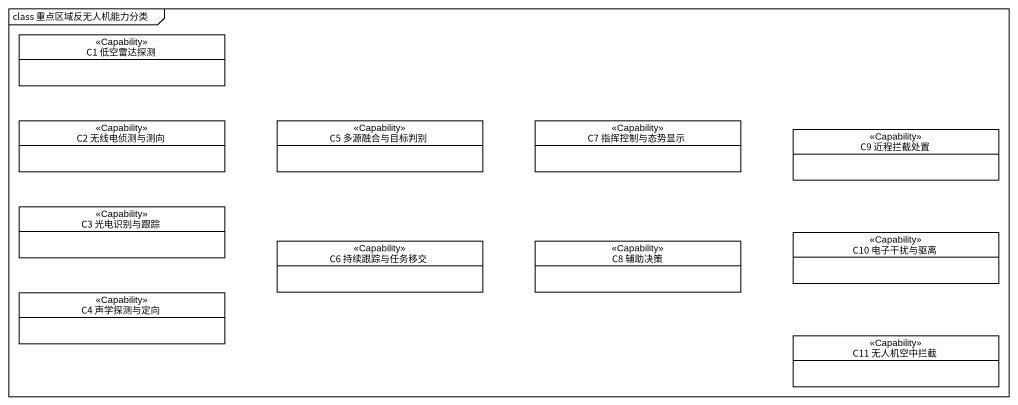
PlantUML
@startuml
mainframe class 重点区域反无人机能力分类
hide circle
hide empty members
class "C1 低空雷达探测" as C1_低空雷达探测 <<Capability>>
class "C2 无线电侦测与测向" as C2_无线电侦测与测向 <<Capability>>
class "C5 多源融合与目标判别" as C5_多源融合与目标判别 <<Capability>>
class "C7 指挥控制与态势显示" as C7_指挥控制与态势显示 <<Capability>>
class "C9 近程拦截处置" as C9_近程拦截处置 <<Capability>>
class "C3 光电识别与跟踪" as C3_光电识别与跟踪 <<Capability>>
class "C6 持续跟踪与任务移交" as C6_持续跟踪与任务移交 <<Capability>>
class "C8 辅助决策" as C8_辅助决策 <<Capability>>
class "C10 电子干扰与驱离" as C10_电子干扰与驱离 <<Capability>>
class "C4 声学探测与定向" as C4_声学探测与定向 <<Capability>>
class "C11 无人机空中拦截" as C11_无人机空中拦截 <<Capability>>
@enduml
